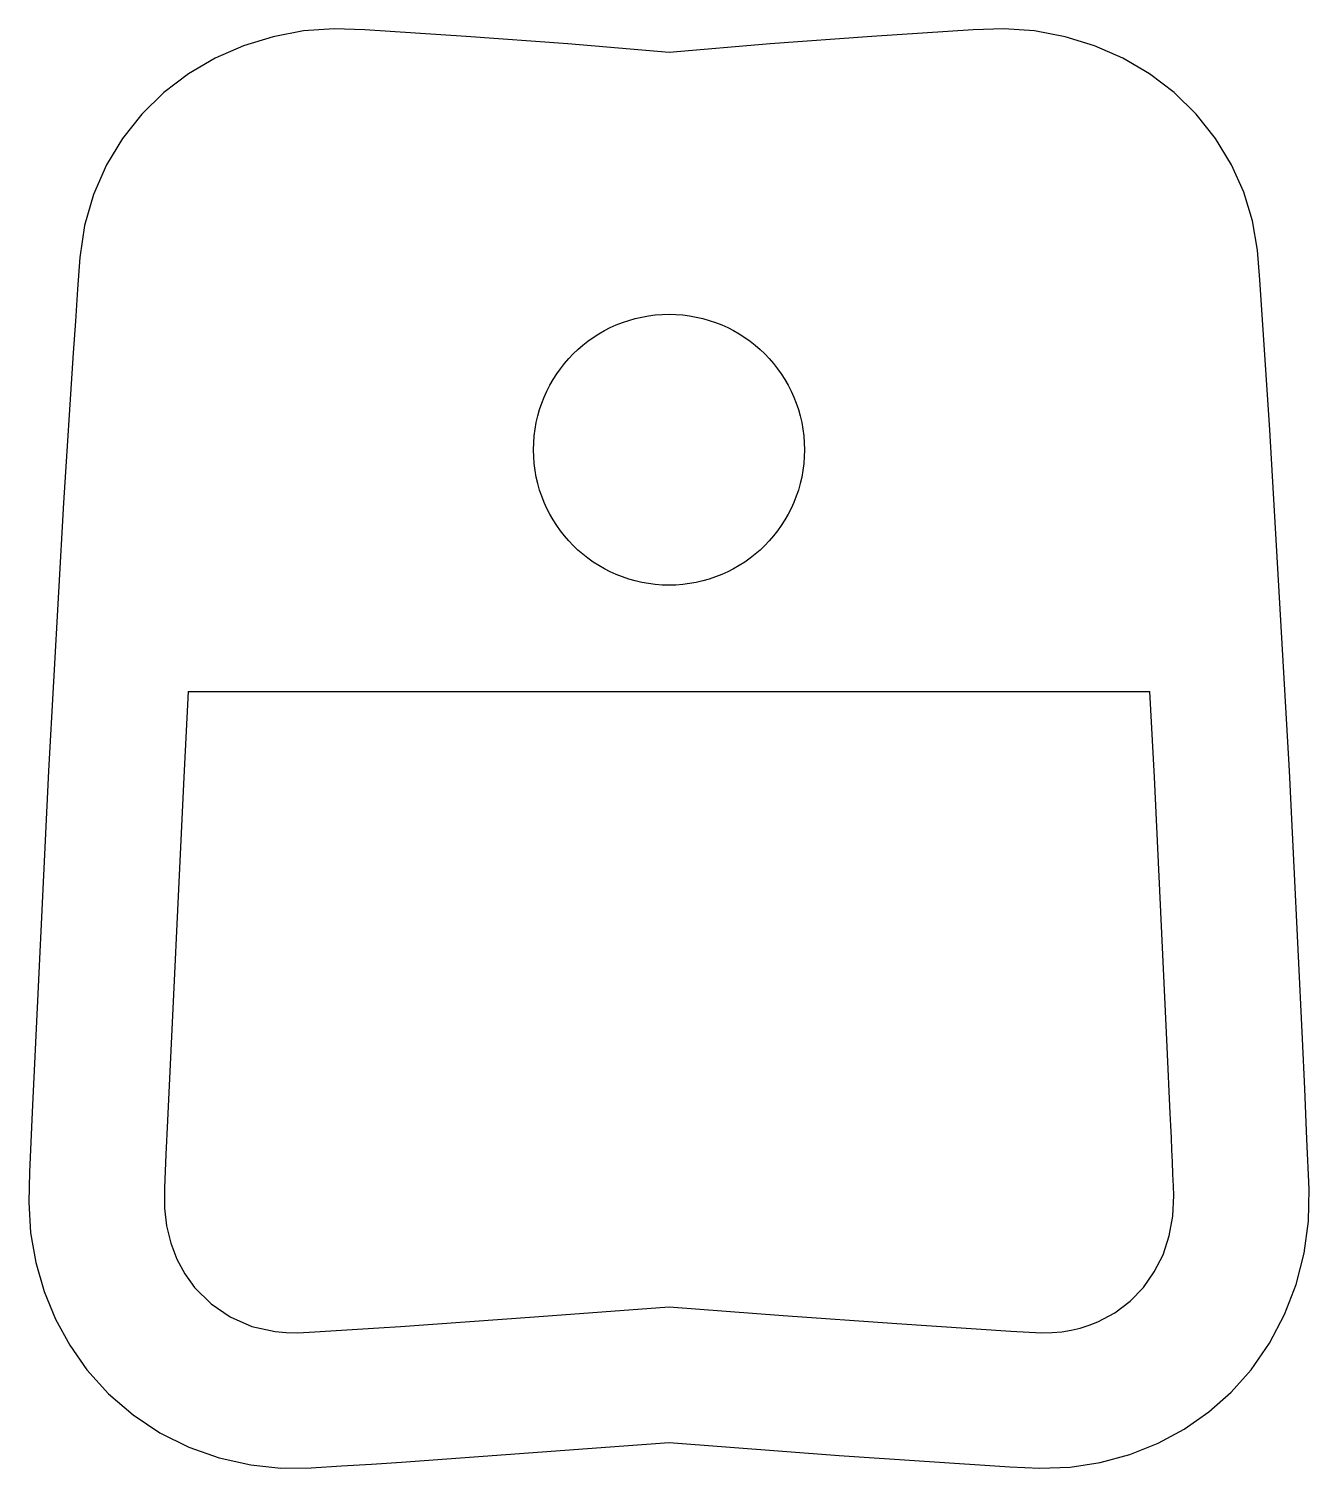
# Model space of a CAD drawing. Extents: x -38.8 to 38.8, y 42 to 129.1.
import ezdxf

# ---------------------------------------------------------------- set-up
doc = ezdxf.new("R2010")
doc.units = 0
doc.layers.get('0').update_dxf_attribs({"linetype": 'CONTINUOUS'})

msp = doc.modelspace()

# ---------------------------------------------------------------- linework, layer by layer
at = {"color": 7, "linetype": 'CONTINUOUS'}
msp.add_line((-29.109, 89.007), (29.109, 89.007), dxfattribs=at)
at = {"color": 7, "linetype": 'CONTINUOUS', "flags": 128}
for points in [[(0, 127.688), (-6.134, 128.201), (-12.272, 128.654), (-18.413, 129.06), (-20.274, 129.117), (-22.136, 128.988), (-23.973, 128.64), (-25.76, 128.091), (-27.473, 127.34), (-29.086, 126.391), (-30.575, 125.255), (-31.914, 123.946), (-33.081, 122.481), (-34.055, 120.882), (-34.845, 119.092), (-35.389, 117.21), (-35.665, 115.281), (-35.803, 113.348), (-35.937, 111.425), (-36.068, 109.499), (-36.656, 100.42), (-37.574, 84.199), (-38.546, 63.545), (-38.63, 61.727), (-38.724, 59.911), (-38.761, 58.082), (-38.649, 56.244), (-38.337, 54.43), (-37.835, 52.692), (-37.147, 51.018), (-36.278, 49.43), (-35.237, 47.949), (-33.93, 46.496), (-32.451, 45.216), (-30.825, 44.132), (-29.076, 43.259), (-27.232, 42.605), (-25.322, 42.181), (-23.492, 41.997), (-21.658, 42.014), (-19.835, 42.123), (-18.02, 42.239), (-16.205, 42.359), (0, 43.539)], [(0, 43.539), (10.31, 42.762), (20.627, 42.074), (22.455, 41.986), (24.291, 42.051), (26.113, 42.327), (27.893, 42.811), (29.605, 43.495), (31.198, 44.355), (32.68, 45.394), (34.033, 46.598), (35.238, 47.95), (36.355, 49.554), (37.269, 51.281), (37.973, 53.104), (38.457, 54.996), (38.713, 56.933), (38.759, 58.882), (38.62, 61.913), (38.486, 64.943), (38.352, 67.973), (37.574, 84.201), (36.376, 104.845), (35.763, 113.922), (35.624, 115.714), (35.325, 117.496), (34.794, 119.23), (34.054, 120.884), (33.08, 122.483), (31.913, 123.947), (30.575, 125.255), (29.087, 126.389), (27.476, 127.338), (25.764, 128.091), (23.976, 128.64), (22.137, 128.987), (20.275, 129.118), (18.413, 129.061), (12.272, 128.654), (6.134, 128.201), (0, 127.688)], [(-29.109, 89.007), (-29.383, 83.82), (-30.367, 63.024), (-30.459, 60.979), (-30.549, 58.951), (-30.551, 57.73), (-30.421, 56.649), (-30.166, 55.618), (-29.791, 54.644), (-29.307, 53.744), (-28.72, 52.93), (-27.723, 51.93), (-26.561, 51.14), (-25.251, 50.574), (-23.84, 50.254), (-23.171, 50.193), (-22.47, 50.185), (-21.448, 50.239), (-20.16, 50.319), (-18.86, 50.402), (-17.563, 50.487), (-16.257, 50.574), (-8.135, 51.14), (0, 51.764)], [(0, 51.764), (6.905, 51.231), (13.79, 50.74), (20.685, 50.286), (21.813, 50.217), (22.58, 50.182), (23.194, 50.194), (23.781, 50.246), (24.35, 50.338), (24.901, 50.468), (25.44, 50.638), (25.963, 50.845), (26.991, 51.395), (27.913, 52.093), (28.72, 52.93), (29.381, 53.867), (29.909, 54.911), (30.288, 56.046), (30.509, 57.248), (30.567, 58.502), (30.545, 59.064), (30.512, 59.787), (30.479, 60.525), (30.446, 61.261), (30.413, 61.993), (30.381, 62.724), (30.348, 63.455), (30.164, 67.487), (29.383, 83.821), (29.109, 89.007)]]:
    msp.add_lwpolyline(points, dxfattribs=at)
at = {"color": 7, "linetype": 'CONTINUOUS'}
msp.add_circle((0, 103.637), 8.2, dxfattribs=at)

doc.saveas('drawing.dxf')
